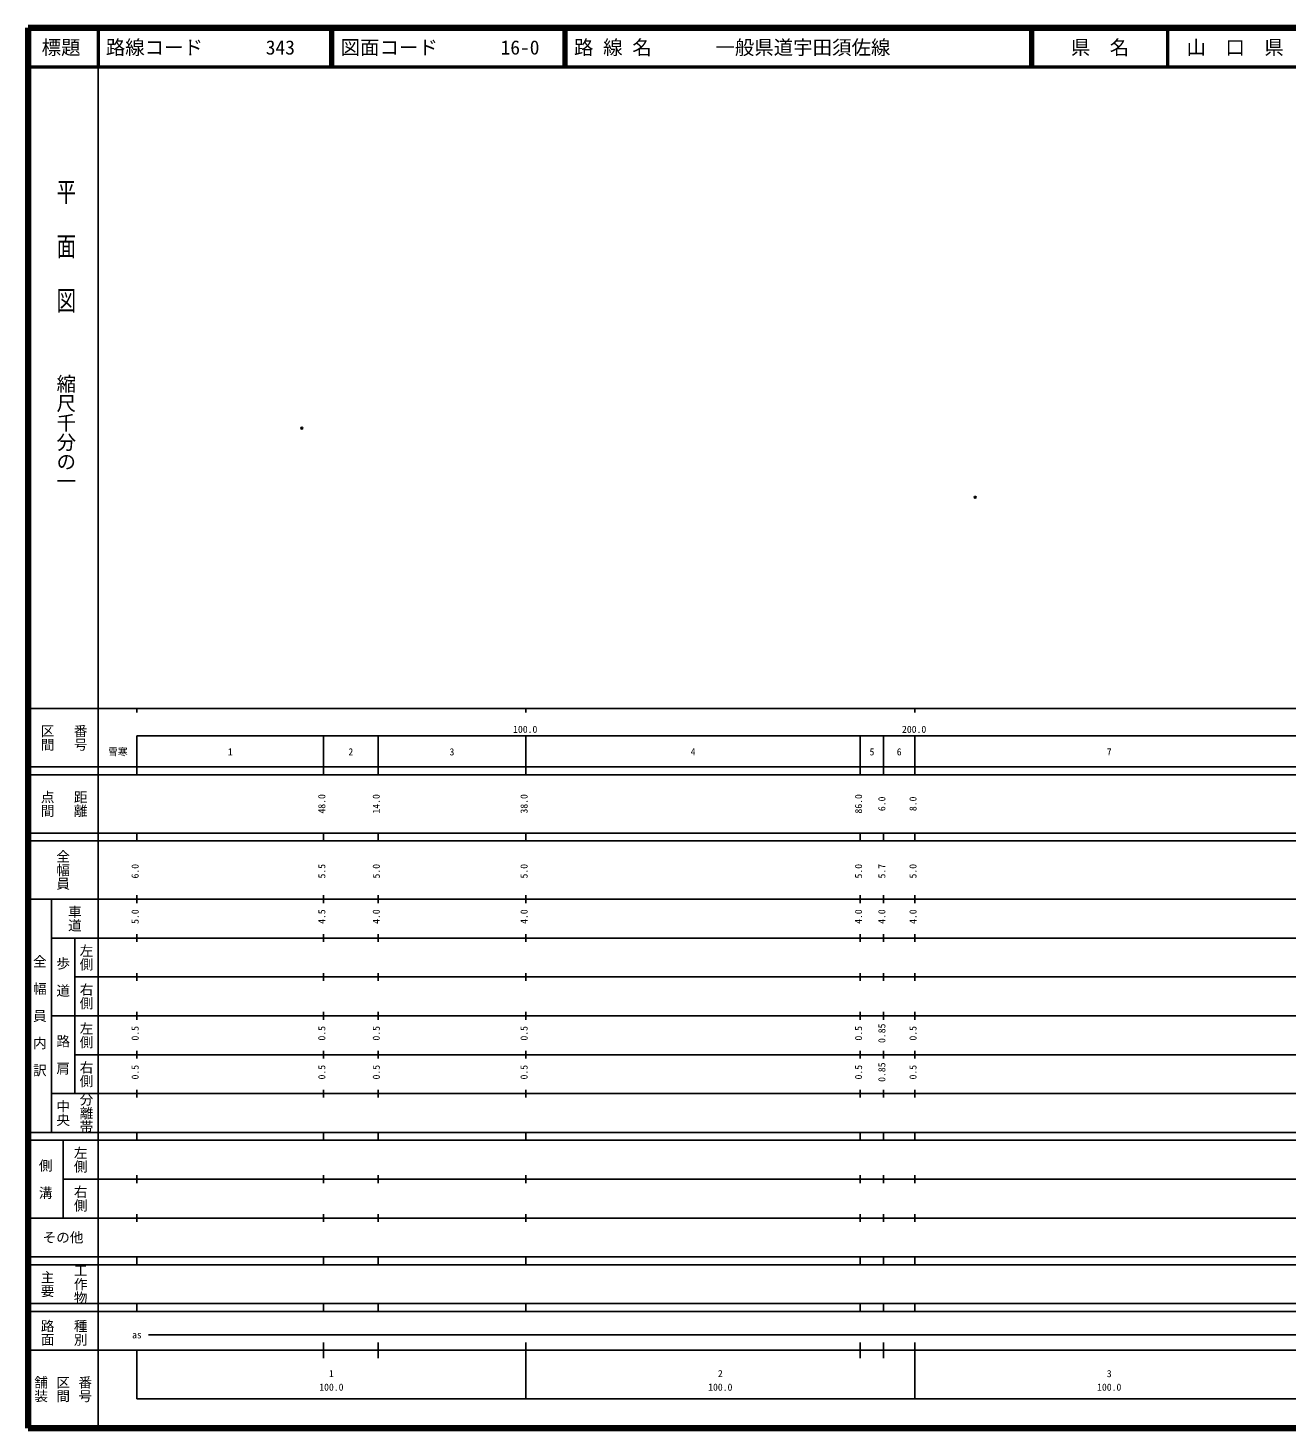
# Model space of a CAD drawing. Units: millimetres on the paper. Extents: x 40 to 680, y 20 to 380.
# Drawn here: x 40 to 363.7, y 20 to 380 of the extents above; entities that cross this region are included whole.
import ezdxf
from ezdxf.enums import TextEntityAlignment as Align

# ---------------------------------------------------------------- set-up
doc = ezdxf.new("R2010")
doc.units = ezdxf.units.MM
doc.header["$PDMODE"] = 32
doc.header["$PDSIZE"] = 0.5
doc.layers.add('M-OTRS', color=6, linetype='Continuous')
doc.layers.add('M-TTL-TXT', color=7, linetype='Continuous')
for name, color, linetype, lineweight in [('M-TTL', 2, 'Continuous', 140), ('M-TTL-BAND', 7, 'Continuous', 25), ('M-TTL-LINE', 7, 'Continuous', 50)]:
    doc.layers.add(name, color=color, linetype=linetype, lineweight=lineweight)
doc.styles.add('@ＭＳ ゴシック', font='')
doc.styles.add('ＭＳ ゴシック', font='')
doc.styles.get('@ＭＳ ゴシック').set_extended_font_data('@MS Gothic')
doc.styles.get('ＭＳ ゴシック').set_extended_font_data('MS Gothic')

msp = doc.modelspace()

# ---------------------------------------------------------------- linework, layer by layer
at = {"layer": 'M-OTRS'}
for p in [(110.383, 277.081), (283.562, 259.321)]:
    msp.add_point(p, dxfattribs=at)
at = {"layer": 'M-TTL'}
for p, q in [((40, 380), (40, 20)), ((680, 380), (40, 380)), ((40, 20), (680, 20))]:
    msp.add_line(p, q, dxfattribs=at)
at = {"layer": 'M-TTL-BAND'}
for p, q in [((58, 370), (58, 20)), ((40, 205), (579, 205)), ((68, 205), (68, 204)), ((168, 205), (168, 204)), ((268, 205), (268, 204)), ((68, 198), (579, 198)), ((68, 198), (68, 188)), ((116, 188), (116, 198)), ((130, 188), (130, 198)), ((168, 188), (168, 198)), ((254, 188), (254, 198)), ((260, 188), (260, 198)), ((268, 188), (268, 198)), ((40, 190), (579, 190)), ((40, 188), (579, 188)), ((40, 173), (579, 173)), ((68, 171), (68, 173)), ((116, 171), (116, 173)), ((130, 171), (130, 173)), ((168, 171), (168, 173)), ((254, 171), (254, 173)), ((260, 171), (260, 173)), ((268, 171), (268, 173)), ((40, 171), (579, 171)), ((40, 156), (579, 156)), ((46, 96), (46, 156)), ((68, 155), (68, 157)), ((116, 155), (116, 157)), ((130, 155), (130, 157)), ((168, 155), (168, 157)), ((254, 155), (254, 157)), ((260, 155), (260, 157)), ((268, 155), (268, 157)), ((46, 146), (579, 146)), ((52, 146), (52, 106)), ((68, 145), (68, 147)), ((116, 145), (116, 147)), ((130, 145), (130, 147)), ((168, 145), (168, 147)), ((254, 145), (254, 147)), ((260, 145), (260, 147)), ((268, 145), (268, 147)), ((68, 135), (68, 137)), ((116, 135), (116, 137)), ((130, 135), (130, 137)), ((168, 135), (168, 137)), ((254, 135), (254, 137)), ((260, 135), (260, 137)), ((268, 135), (268, 137)), ((52, 136), (579, 136)), ((46, 126), (579, 126)), ((68, 125), (68, 127)), ((116, 125), (116, 127)), ((130, 125), (130, 127)), ((168, 125), (168, 127)), ((254, 125), (254, 127)), ((260, 125), (260, 127)), ((268, 125), (268, 127)), ((52, 116), (579, 116)), ((68, 115), (68, 117)), ((116, 115), (116, 117)), ((130, 115), (130, 117)), ((168, 115), (168, 117)), ((254, 115), (254, 117)), ((260, 115), (260, 117)), ((268, 115), (268, 117)), ((46, 106), (579, 106)), ((68, 105), (68, 107)), ((116, 105), (116, 107)), ((130, 105), (130, 107)), ((168, 105), (168, 107)), ((254, 105), (254, 107)), ((260, 105), (260, 107)), ((268, 105), (268, 107)), ((40, 96), (579, 96)), ((40, 94), (579, 94)), ((49, 94), (49, 74)), ((68, 94), (68, 96)), ((116, 94), (116, 96)), ((130, 94), (130, 96)), ((168, 94), (168, 96)), ((254, 94), (254, 96)), ((260, 94), (260, 96)), ((268, 94), (268, 96)), ((49, 84), (579, 84)), ((68, 83), (68, 85)), ((116, 83), (116, 85)), ((130, 83), (130, 85)), ((168, 83), (168, 85)), ((254, 83), (254, 85)), ((260, 83), (260, 85)), ((268, 83), (268, 85)), ((40, 74), (579, 74)), ((68, 73), (68, 75)), ((116, 73), (116, 75)), ((130, 73), (130, 75)), ((168, 73), (168, 75)), ((254, 73), (254, 75)), ((260, 73), (260, 75)), ((268, 73), (268, 75)), ((40, 64), (579, 64)), ((40, 62), (579, 62)), ((68, 62), (68, 64)), ((116, 62), (116, 64)), ((130, 62), (130, 64)), ((168, 62), (168, 64)), ((254, 62), (254, 64)), ((260, 62), (260, 64)), ((268, 62), (268, 64)), ((40, 52), (579, 52)), ((68, 50), (68, 52)), ((116, 50), (116, 52)), ((130, 50), (130, 52)), ((168, 50), (168, 52)), ((254, 50), (254, 52)), ((260, 50), (260, 52)), ((268, 50), (268, 52)), ((40, 50), (579, 50)), ((71, 44), (565, 44)), ((40, 40), (579, 40)), ((68, 40), (68, 27.5)), ((116, 38), (116, 42)), ((130, 38), (130, 42)), ((168, 27.5), (168, 42)), ((254, 38), (254, 42)), ((260, 38), (260, 42)), ((268, 27.5), (268, 42)), ((68, 27.5), (579, 27.5))]:
    msp.add_line(p, q, dxfattribs=at)
at = {"layer": 'M-TTL-LINE'}
for p, q in [((58, 380), (58, 370)), ((117.75, 380), (117.75, 370)), ((118.25, 380), (118.25, 370)), ((177.75, 380), (177.75, 370)), ((178.25, 380), (178.25, 370)), ((297.75, 380), (297.75, 370)), ((298.25, 380), (298.25, 370)), ((333, 380), (333, 370)), ((40, 370), (680, 370))]:
    msp.add_line(p, q, dxfattribs=at)

# ---------------------------------------------------------------- texts
at = {"layer": 'M-TTL-BAND', "style": '@ＭＳ ゴシック', "width": 1.4}
msp.add_text('平  面  図', height=3.666, rotation=270, dxfattribs=at).set_placement((49.777, 306.475), align=Align.MIDDLE_RIGHT)
at = {"layer": 'M-TTL-BAND', "style": '@ＭＳ ゴシック'}
msp.add_text('縮尺千分の一', height=3.666, rotation=270, dxfattribs=at).set_placement((49.777, 261.03), align=Align.MIDDLE_RIGHT)
for s, p in [('区間', (45, 197.5)), ('番号', (53.5, 197.5)), ('点間', (45, 180.5)), ('距離', (53.5, 180.5)), ('全幅員', (49, 163.5)), ('車道', (52, 151)), ('左側', (55, 141)), ('全\u3000幅\u3000員\u3000内\u3000訳', (43, 126)), ('歩\u3000道', (49, 136)), ('右側', (55, 131)), ('左側', (55, 121)), ('路\u3000肩', (49, 116)), ('右側', (55, 111)), ('分離帯', (55, 101)), ('中央', (49, 101)), ('左側', (53.5, 89)), ('側\u3000溝', (44.5, 84)), ('右側', (53.5, 79)), ('工作物', (53.5, 57)), ('主要', (45, 57)), ('路面', (45, 44.5)), ('種別', (53.5, 44.5)), ('舗装', (43.333, 30)), ('区間', (49, 30)), ('番号', (54.667, 30))]:
    msp.add_text(s, height=2.566, rotation=270, dxfattribs=at).set_placement(p, align=Align.MIDDLE_CENTER)
at = {"layer": 'M-TTL-BAND', "style": 'ＭＳ ゴシック'}
for s, p in [('100.0', (167.844, 198.195)), ('200.0', (267.844, 198.195)), ('雪寒', (63.101, 192.405)), ('1', (92, 192.405)), ('2', (123, 192.405)), ('3', (149, 192.405)), ('4', (211, 192.405)), ('5', (257, 192.405)), ('6', (264, 192.405)), ('7', (318, 192.405)), ('as', (68, 42.5)), ('1', (118, 32.523)), ('2', (218, 32.523)), ('3', (318, 32.523)), ('100.0', (118, 29.033)), ('100.0', (218, 29.033)), ('100.0', (318, 29.033))]:
    msp.add_text(s, height=1.833, dxfattribs=at).set_placement(p, align=Align.BOTTOM_CENTER)
for s, p in [('48.0', (117, 180.5)), ('14.0', (131, 180.5)), ('38.0', (169, 180.5)), ('86.0', (255, 180.5)), ('6.0', (261, 180.5)), ('8.0', (269, 180.5)), ('6.0', (69, 163.174)), ('5.5', (117, 163.174)), ('5.0', (131, 163.174)), ('5.0', (169, 163.174)), ('5.0', (255, 163.174)), ('5.7', (261, 163.174)), ('5.0', (269, 163.174)), ('5.0', (69, 151.5)), ('4.5', (117, 151.5)), ('4.0', (131, 151.5)), ('4.0', (169, 151.5)), ('4.0', (255, 151.5)), ('4.0', (261, 151.5)), ('4.0', (269, 151.5)), ('0.5', (69, 121.5)), ('0.5', (117, 121.5)), ('0.5', (131, 121.5)), ('0.5', (169, 121.5)), ('0.5', (255, 121.5)), ('0.85', (261, 121.5)), ('0.5', (269, 121.5)), ('0.5', (69, 111.5)), ('0.5', (117, 111.5)), ('0.5', (131, 111.5)), ('0.5', (169, 111.5)), ('0.5', (255, 111.5)), ('0.85', (261, 111.5)), ('0.5', (269, 111.5))]:
    msp.add_text(s, height=1.833, rotation=90, dxfattribs=at).set_placement(p, align=Align.BOTTOM_CENTER)
msp.add_text('その他', height=2.566, dxfattribs=at).set_placement((49, 69), align=Align.MIDDLE_CENTER)
at = {"layer": 'M-TTL-TXT', "style": 'ＭＳ ゴシック'}
for s, p in [('標題', (48.5, 375)), ('県\u3000名', (315.625, 375)), ('山\u3000口\u3000県', (350.375, 375))]:
    msp.add_text(s, height=3.666, dxfattribs=at).set_placement(p, align=Align.MIDDLE_CENTER)
for s, p in [('路線コード', (60, 375)), ('343', (101.142, 375)), ('図面コード', (120.38, 375)), ('16-0', (161.521, 375)), ('路 線 名', (180.38, 375)), ('一般県道宇田須佐線', (216.734, 375))]:
    msp.add_text(s, height=3.666, dxfattribs=at).set_placement(p, align=Align.MIDDLE_LEFT)

doc.saveas('drawing.dxf')
